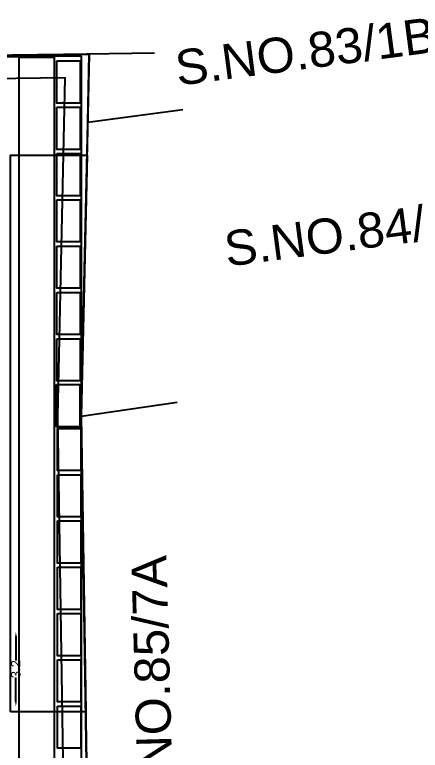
# Model space of a CAD drawing. Header units: metres. Extents: x 21671 to 43338, y -49512 to -25104.
# Drawn here: x 21733.46 to 21750.76, y -25192.2 to -25160.79 of the extents above; entities that cross this region are included whole.
import ezdxf

# ---------------------------------------------------------------- set-up
doc = ezdxf.new("R2010")
doc.units = ezdxf.units.M
for name, color, linetype in [('BLK_1_FLR_0_COVERED_PARKING', 34, 'Continuous'), ('BLK_1_FLR_0_STAIR_1_LANDING_1', 34, 'Continuous'), ('BLK_1_LVL_0_SIDE_SETBACK2', 34, 'Continuous'), ('FMB_OR_PLR', 7, 'Continuous'), ('PLOT_BOUNDARY', 7, 'Continuous'), ('RWH', 7, 'Continuous'), ('SUPER_IMPOSED', 7, 'Continuous'), ('TWO_WHEELER_DRIVE_WAY', 7, 'Continuous'), ('TWO_WHEELER_PARKING', 34, 'Continuous')]:
    doc.layers.add(name, color=color, linetype=linetype)
doc.styles.get("Standard").update_dxf_attribs({"font": 'arial.ttf'})
doc.dimstyles.new('ISO-25', dxfattribs={"dimtxt": 1, "dimasz": 2.5, "dimexe": 1.25, "dimexo": 0.625, "dimtad": 1, "dimdec": 1, "dimzin": 1, "dimdsep": 46, "dimtxsty": 'Standard', "dimcen": 2.5, "dimse1": 1, "dimse2": 1, "dimsd1": 1, "dimsd2": 1, "dimadec": 1, "dimazin": 3, "dimtfac": 1, "dimtdec": 1, "dimtix": 1, "dimtmove": 2, "dimatfit": 3, "dimfxl": 0, "dimarcsym": 0})

# ---------------------------------------------------------------- blocks, each defined once
blk = doc.blocks.new('*D299')
at = {"layer": 'BLK_1_FLR_0_STAIR_1_LANDING_1', "color": 0, "lineweight": -2}
for p, q in [((21733.507, -25187.333), (21733.507, -25188.372)), ((21733.507, -25190.134), (21733.507, -25189.096))]:
    blk.add_line(p, q, dxfattribs=at)
at = {"layer": 'BLK_1_FLR_0_STAIR_1_LANDING_1', "color": 0}
for points in [[(21733.474, -25187.333), (21733.54, -25187.333), (21733.507, -25187.133)], [(21733.474, -25190.134), (21733.54, -25190.134), (21733.507, -25190.334)]]:
    blk.add_solid(points, dxfattribs=at)
at = {"layer": 'Defpoints', "color": 0}
for p in [(21733.043, -25187.133), (21733.507, -25187.133), (21733.043, -25190.334)]:
    blk.add_point(p, dxfattribs=at)
at = {"layer": 'BLK_1_FLR_0_STAIR_1_LANDING_1', "color": 0, "insert": (21733.507, -25188.734), "char_height": 0.4, "attachment_point": 5, "rotation": 90}
blk.add_mtext('3.2', dxfattribs=at)

msp = doc.modelspace()

# ---------------------------------------------------------------- linework, layer by layer
for p, q in [((21739.421, -25162.438), (21708.506, -25162.846)), ((21736.574, -25165.376), (21740.631, -25164.844)), ((21736.292, -25177.935), (21740.384, -25177.339))]:
    msp.add_line(p, q)
at = {"layer": 'BLK_1_FLR_0_COVERED_PARKING', "color": 7}
msp.add_lwpolyline([(21736.287, -25162.545), (21736.287, -25199.103), (21712.852, -25196.313), (21712.852, -25162.813)], close=True, dxfattribs=at)
at = {"layer": 'BLK_1_LVL_0_SIDE_SETBACK2', "color": 102}
msp.add_lwpolyline([(21733.273, -25190.563), (21733.273, -25166.787), (21736.543, -25166.787), (21736.292, -25177.935), (21736.49, -25190.563)], close=True, dxfattribs=at)
at = {"layer": 'FMB_OR_PLR', "color": 70}
msp.add_lwpolyline([(21710.929, -25198.378), (21711.95, -25196.206), (21736.639, -25200.132), (21736.292, -25177.935), (21736.574, -25165.376), (21736.639, -25162.475), (21712.441, -25162.794), (21712.976, -25168.471), (21710.929, -25198.378)], close=True, dxfattribs=at)
at = {"layer": 'PLOT_BOUNDARY', "color": 3}
msp.add_lwpolyline([(21710.929, -25198.378), (21711.95, -25196.206), (21736.639, -25200.132), (21736.292, -25177.935), (21736.574, -25165.376), (21736.639, -25162.475), (21712.441, -25162.794), (21712.976, -25168.471), (21710.929, -25198.378)], close=True, dxfattribs=at)
at = {"layer": 'RWH', "color": 130}
msp.add_lwpolyline([(21711.087, -25196.069), (21712.976, -25168.471), (21712.441, -25162.794), (21736.639, -25162.475), (21736.292, -25177.935), (21736.639, -25200.132), (21735.637, -25199.973), (21735.292, -25177.931), (21735.616, -25163.488), (21713.539, -25163.78), (21713.98, -25168.458), (21712.079, -25196.226)], close=True, dxfattribs=at)
at = {"layer": 'SUPER_IMPOSED', "color": 5}
msp.add_lwpolyline([(21710.929, -25198.378), (21711.95, -25196.206), (21736.639, -25200.132), (21736.292, -25177.935), (21736.574, -25165.376), (21736.639, -25162.475), (21712.441, -25162.794), (21712.976, -25168.471), (21710.929, -25198.378)], close=True, dxfattribs=at)
at = {"layer": 'TWO_WHEELER_DRIVE_WAY', "color": 6}
msp.add_lwpolyline([(21735.144, -25199.569), (21733.644, -25199.33), (21733.644, -25162.611), (21735.144, -25162.611)], close=True, dxfattribs=at)
at = {"layer": 'TWO_WHEELER_PARKING', "color": 2}
for points in [[(21735.257, -25162.768), (21736.257, -25162.768), (21736.257, -25164.568), (21735.257, -25164.568)], [(21735.257, -25164.744), (21736.257, -25164.744), (21736.257, -25166.544), (21735.257, -25166.544)], [(21735.257, -25166.72), (21736.257, -25166.72), (21736.257, -25168.52), (21735.257, -25168.52)], [(21735.257, -25168.696), (21736.257, -25168.696), (21736.257, -25170.496), (21735.257, -25170.496)], [(21735.257, -25170.672), (21736.257, -25170.672), (21736.257, -25172.472), (21735.257, -25172.472)], [(21735.257, -25172.648), (21736.257, -25172.648), (21736.257, -25174.448), (21735.257, -25174.448)], [(21735.25, -25174.624), (21736.25, -25174.624), (21736.25, -25176.424), (21735.25, -25176.424)], [(21735.239, -25176.583), (21736.239, -25176.583), (21736.239, -25178.383), (21735.239, -25178.383)], [(21735.281, -25178.455), (21736.281, -25178.455), (21736.281, -25180.255), (21735.281, -25180.255)], [(21735.281, -25180.431), (21736.281, -25180.431), (21736.281, -25182.231), (21735.281, -25182.231)], [(21735.281, -25182.407), (21736.281, -25182.407), (21736.281, -25184.207), (21735.281, -25184.207)], [(21735.281, -25184.383), (21736.281, -25184.383), (21736.281, -25186.183), (21735.281, -25186.183)], [(21735.281, -25186.359), (21736.281, -25186.359), (21736.281, -25188.159), (21735.281, -25188.159)], [(21735.281, -25188.335), (21736.281, -25188.335), (21736.281, -25190.135), (21735.281, -25190.135)], [(21735.281, -25190.311), (21736.281, -25190.311), (21736.281, -25192.111), (21735.281, -25192.111)]]:
    msp.add_lwpolyline(points, close=True, dxfattribs=at)

# ---------------------------------------------------------------- texts
for s, rotation, p in [('S.NO.83/1B1', 7.4719, (21740.417, -25163.826)), ('S.NO.84/1A', 7.4719, (21742.51, -25171.548)), ('S.NO.85/7A', 91.5629, (21740.233, -25195.03))]:
    msp.add_text(s, height=1.5, rotation=rotation).set_placement(p)

# ---------------------------------------------------------------- dimensions: what is measured, and where the dimension line sits
at = {"layer": 'BLK_1_FLR_0_STAIR_1_LANDING_1', "color": 1}
dim = msp.add_linear_dim(base=(21733.507, -25187.133), p1=(21733.043, -25190.334), p2=(21733.043, -25187.133), angle=270, dimstyle='ISO-25', override={"dimtxt": 0.4, "dimasz": 0.2, "dimgap": 0, "dimtad": 0, "dimsd1": 0, "dimsd2": 0, "dimfxl": 3, "dimfxlon": 1, "dimtfill": 0, "dimtfillclr": 256}, dxfattribs=at)
dim.commit()
dim.dimension.update_dxf_attribs({"geometry": '*D299', "text_midpoint": (21733.507, -25188.734)})

doc.saveas('drawing.dxf')
